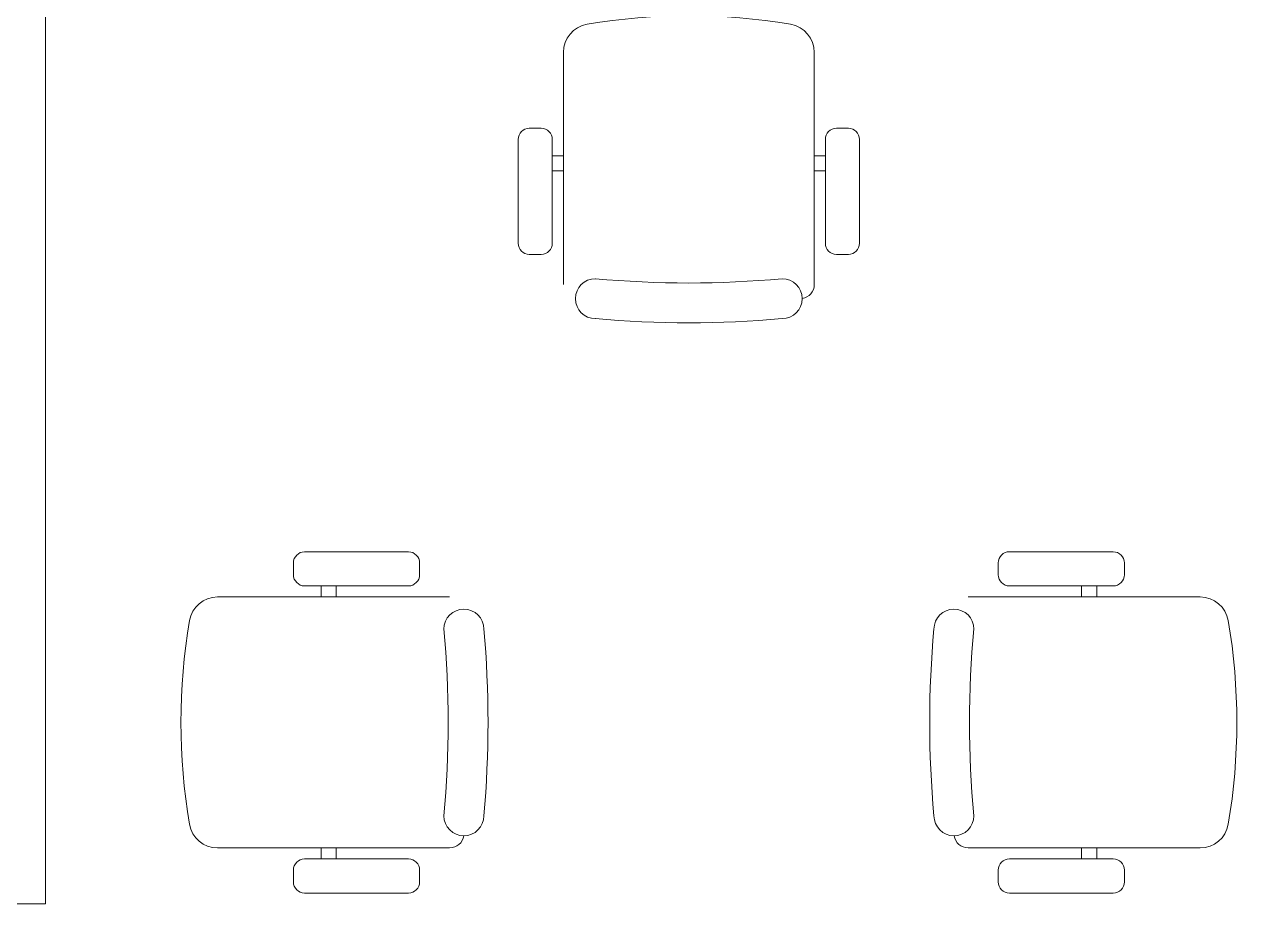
# Model space of a CAD drawing. Header units: millimetres. Extents: x 26027 to 581921, y 7230 to 233891.
# Drawn here: x 561437 to 563574, y 139850 to 141397 of the extents above; entities that cross this region are included whole.
import ezdxf

# ---------------------------------------------------------------- set-up
doc = ezdxf.new("R2010")
doc.units = ezdxf.units.MM
doc.header["$LTSCALE"] = 5
doc.layers.get('0').update_dxf_attribs({"color": 252})
doc.layers.add('Medical Equipment and Furniture', color=252, linetype='Continuous', lineweight=0)
doc.layers.add('NEW', color=252, linetype='Continuous', lineweight=5)

# ---------------------------------------------------------------- blocks, each defined once
blk = doc.blocks.new('*X15')
at = {"color": 0}
for p, q in [((5, 3), (5, 3)), ((5, 3), (5, 3)), ((5, 3), (5, 3)), ((5, 3), (5, 3)), ((5, 3), (5, 3)), ((5, 3), (5, 3)), ((5, 3), (5, 3)), ((5, 3), (5, 3)), ((5, 3), (5, 3)), ((5, 3), (5, 3)), ((5, 3), (5, 3)), ((5, 3), (5, 3)), ((5, 3), (5, 3)), ((5, 3), (5, 3)), ((5, 3), (5, 3)), ((5, 3), (5, 3)), ((5, 3), (5, 3)), ((5, 3), (5, 3)), ((5, 3), (5, 3)), ((5, 3), (5, 3)), ((5, 3), (5, 3)), ((5, 3), (5, 3)), ((5, 3), (5, 3)), ((5, 3), (5, 3)), ((5, 3), (5, 3)), ((5, 3), (5, 3)), ((5, 3), (5, 3)), ((5, 3), (5, 3)), ((5, 3), (5, 3)), ((5, 3), (5, 3)), ((5, 3), (5, 3)), ((5, 3), (5, 3)), ((5, 3), (5, 3)), ((5, 3), (5, 3)), ((5, 3), (5, 3)), ((5, 3), (5, 3)), ((5, 3), (5, 3)), ((5, 3), (5, 3)), ((5, 3), (5, 3)), ((5, 3), (5, 3)), ((5, 3), (5, 3)), ((5, 3), (5, 3)), ((5, 3), (5, 3)), ((5, 3), (5, 3)), ((5, 3), (5, 3)), ((5, 3), (5, 3)), ((5, 3), (5, 3)), ((5, 3), (5, 3)), ((5, 3), (5, 3)), ((5, 3), (5, 3)), ((5, 3), (5, 3)), ((5, 3), (5, 3)), ((5, 3), (5, 3)), ((5, 3), (5, 3)), ((5, 3), (5, 3)), ((5, 3), (5, 3)), ((5, 3), (5, 3)), ((5, 3), (5, 3)), ((5, 3), (5, 3)), ((5, 3), (5, 3)), ((5, 3), (5, 3)), ((5, 3), (5, 3)), ((5, 3), (5, 3)), ((5, 3), (5, 3)), ((5, 3), (5, 3)), ((5, 3), (5, 3)), ((6, 3), (5, 3)), ((5, 3), (5, 3)), ((6, 3), (5, 3)), ((5, 3), (5, 3)), ((6, 3), (5, 3)), ((5, 3), (5, 3)), ((6, 3), (5, 3)), ((5, 3), (5, 3)), ((5, 3), (5, 3)), ((5, 3), (5, 3)), ((5, 3), (5, 3)), ((5, 3), (5, 3)), ((5, 3), (5, 3)), ((5, 3), (5, 3)), ((5, 3), (5, 3)), ((5, 3), (5, 3)), ((5, 3), (5, 3)), ((5, 3), (5, 3)), ((5, 3), (5, 3)), ((5, 3), (5, 3)), ((5, 3), (5, 3)), ((5, 3), (5, 3)), ((5, 3), (5, 3)), ((5, 3), (5, 3)), ((5, 3), (5, 3)), ((5, 3), (5, 3)), ((5, 3), (5, 3)), ((5, 3), (5, 3)), ((5, 3), (5, 3)), ((5, 3), (5, 3)), ((6, 3), (6, 3)), ((6, 3), (6, 3)), ((6, 3), (6, 3)), ((6, 3), (6, 3)), ((6, 3), (6, 3)), ((6, 3), (6, 3)), ((6, 3), (6, 3)), ((6, 3), (6, 3)), ((6, 3), (6, 3)), ((6, 3), (6, 3)), ((6, 3), (6, 3)), ((6, 3), (6, 3)), ((6, 3), (6, 3)), ((6, 3), (6, 3)), ((6, 3), (6, 3)), ((6, 3), (6, 3)), ((6, 3), (6, 3)), ((6, 3), (6, 3)), ((6, 3), (6, 3)), ((6, 3), (6, 3)), ((6, 3), (6, 3)), ((6, 3), (6, 3)), ((6, 3), (6, 3)), ((6, 3), (6, 3)), ((6, 3), (6, 3)), ((6, 3), (6, 3)), ((6, 3), (6, 3)), ((6, 3), (6, 3)), ((6, 3), (6, 3)), ((6, 3), (6, 3)), ((6, 3), (6, 3)), ((6, 3), (6, 3)), ((6, 3), (6, 3)), ((6, 3), (6, 3)), ((6, 3), (6, 3)), ((6, 3), (6, 3)), ((6, 3), (6, 3)), ((6, 3), (6, 3)), ((6, 3), (6, 3)), ((6, 3), (6, 3)), ((6, 3), (6, 3)), ((6, 3), (6, 3)), ((6, 3), (6, 3)), ((6, 3), (6, 3)), ((6, 3), (6, 3)), ((6, 3), (6, 3)), ((6, 3), (6, 3)), ((6, 3), (6, 3)), ((6, 3), (6, 3)), ((6, 3), (6, 3)), ((6, 3), (6, 3)), ((6, 3), (6, 3)), ((6, 3), (6, 3)), ((6, 3), (6, 3)), ((6, 3), (6, 3)), ((6, 3), (6, 3)), ((6, 3), (6, 3)), ((6, 3), (6, 3)), ((6, 3), (6, 3)), ((6, 3), (6, 3)), ((6, 3), (6, 3)), ((6, 3), (6, 3)), ((6, 3), (6, 3)), ((6, 3), (6, 3)), ((6, 3), (6, 3)), ((6, 3), (6, 3)), ((6, 3), (6, 3)), ((6, 3), (6, 3)), ((6, 3), (6, 3)), ((6, 3), (6, 3)), ((6, 3), (6, 3)), ((6, 3), (6, 3)), ((6, 3), (6, 3)), ((6, 3), (6, 3)), ((6, 3), (6, 3)), ((6, 3), (6, 3)), ((6, 3), (6, 3)), ((6, 3), (6, 3)), ((6, 3), (6, 3)), ((6, 3), (6, 3)), ((6, 3), (6, 3)), ((6, 3), (6, 3)), ((6, 3), (6, 3)), ((6, 3), (6, 3)), ((6, 3), (6, 3)), ((6, 3), (6, 3)), ((6, 3), (6, 3)), ((6, 3), (6, 3)), ((6, 3), (6, 3)), ((6, 3), (6, 3)), ((6, 3), (6, 3)), ((6, 3), (6, 3)), ((6, 3), (6, 3)), ((6, 3), (6, 3)), ((6, 3), (6, 3)), ((6, 3), (6, 3)), ((6, 3), (6, 3)), ((6, 3), (6, 3)), ((6, 3), (6, 3)), ((6, 3), (6, 3)), ((6, 3), (6, 3)), ((6, 3), (6, 3)), ((6, 3), (6, 3)), ((6, 3), (6, 3)), ((6, 3), (6, 3)), ((6, 3), (6, 3)), ((6, 3), (6, 3)), ((6, 3), (6, 3)), ((6, 3), (6, 3)), ((6, 3), (6, 3)), ((6, 3), (6, 3)), ((6, 3), (6, 3)), ((6, 3), (6, 3)), ((6, 3), (6, 3)), ((6, 3), (6, 3)), ((6, 3), (6, 3)), ((6, 3), (6, 3)), ((6, 3), (6, 3)), ((6, 3), (6, 3)), ((6, 3), (6, 3)), ((6, 3), (6, 3)), ((6, 3), (6, 3)), ((6, 3), (6, 3)), ((6, 3), (6, 3)), ((6, 3), (6, 3)), ((6, 3), (6, 3)), ((6, 3), (6, 3)), ((6, 3), (6, 3)), ((6, 3), (6, 3)), ((6, 3), (6, 3)), ((6, 3), (6, 3)), ((6, 3), (6, 3)), ((6, 3), (6, 3)), ((6, 3), (6, 3)), ((6, 3), (6, 3)), ((6, 3), (6, 3)), ((6, 3), (6, 3)), ((6, 3), (6, 3)), ((6, 3), (6, 3)), ((6, 3), (6, 3)), ((6, 3), (6, 3)), ((6, 3), (6, 3)), ((6, 3), (6, 3)), ((6, 3), (6, 3)), ((6, 3), (6, 3)), ((6, 3), (6, 3)), ((6, 3), (6, 3)), ((6, 3), (6, 3)), ((6, 3), (6, 3)), ((6, 3), (6, 3)), ((6, 3), (6, 3)), ((6, 3), (6, 3)), ((6, 3), (6, 3)), ((6, 3), (6, 3)), ((6, 3), (6, 3)), ((6, 3), (6, 3)), ((6, 3), (6, 3)), ((6, 3), (6, 3)), ((6, 3), (6, 3)), ((6, 3), (6, 3)), ((6, 3), (6, 3)), ((6, 3), (6, 3)), ((6, 3), (6, 3)), ((6, 3), (6, 3)), ((6, 3), (6, 3)), ((6, 3), (6, 3)), ((6, 3), (6, 3)), ((6, 3), (6, 3)), ((6, 3), (6, 3)), ((6, 3), (6, 3)), ((6, 3), (6, 3)), ((6, 3), (6, 3)), ((6, 3), (6, 3)), ((6, 3), (6, 3)), ((6, 3), (6, 3)), ((6, 3), (6, 3)), ((6, 3), (6, 3)), ((6, 3), (6, 3)), ((6, 3), (6, 3)), ((6, 3), (6, 3)), ((6, 3), (6, 3)), ((6, 3), (6, 3)), ((6, 3), (6, 3)), ((6, 3), (6, 3)), ((6, 3), (6, 3)), ((6, 3), (6, 3)), ((6, 3), (6, 3)), ((6, 3), (6, 3)), ((6, 3), (6, 3)), ((6, 3), (6, 3)), ((6, 3), (6, 3)), ((6, 3), (6, 3)), ((6, 3), (6, 3)), ((6, 3), (6, 3)), ((6, 3), (6, 3)), ((6, 3), (6, 3)), ((6, 3), (6, 3)), ((6, 3), (6, 3)), ((6, 3), (6, 3)), ((6, 3), (6, 3)), ((6, 3), (6, 3)), ((6, 3), (6, 3)), ((6, 3), (6, 3)), ((6, 3), (6, 3)), ((6, 3), (5, 3)), ((6, 3), (5, 3)), ((6, 3), (5, 3)), ((6, 3), (5, 3)), ((6, 3), (5, 3)), ((6, 3), (6, 3)), ((6, 3), (6, 3)), ((6, 3), (6, 3)), ((6, 3), (6, 3)), ((6, 3), (6, 3)), ((6, 3), (6, 3)), ((6, 3), (6, 3)), ((6, 3), (6, 3)), ((6, 3), (6, 3)), ((6, 3), (6, 3)), ((6, 3), (6, 3)), ((6, 3), (6, 3)), ((6, 3), (6, 3)), ((6, 3), (6, 3)), ((6, 3), (6, 3)), ((6, 3), (6, 3)), ((6, 3), (6, 3)), ((6, 3), (6, 3)), ((6, 3), (6, 3)), ((6, 3), (6, 3)), ((6, 3), (6, 3)), ((6, 3), (6, 3)), ((6, 3), (6, 3)), ((6, 3), (6, 3)), ((6, 3), (6, 3)), ((6, 3), (6, 3)), ((6, 3), (6, 3)), ((6, 3), (6, 3)), ((6, 3), (6, 3)), ((6, 3), (6, 3)), ((6, 3), (6, 3)), ((6, 3), (6, 3)), ((6, 3), (6, 3)), ((6, 3), (6, 3)), ((6, 3), (6, 3)), ((6, 3), (6, 3)), ((6, 3), (6, 3)), ((6, 3), (6, 3)), ((6, 3), (6, 3)), ((6, 3), (6, 3)), ((6, 3), (6, 3)), ((6, 3), (6, 3)), ((6, 3), (6, 3)), ((6, 3), (6, 3)), ((6, 3), (6, 3)), ((6, 3), (6, 3)), ((6, 3), (6, 3)), ((6, 3), (6, 3)), ((6, 3), (6, 3)), ((6, 3), (6, 3)), ((6, 3), (6, 3)), ((6, 3), (6, 3)), ((6, 3), (6, 3)), ((6, 3), (6, 3)), ((6, 3), (6, 3)), ((6, 3), (6, 3)), ((6, 3), (6, 3)), ((6, 3), (6, 3)), ((6, 3), (6, 3)), ((6, 3), (6, 3)), ((6, 3), (6, 3)), ((6, 3), (6, 3)), ((6, 3), (6, 3)), ((6, 3), (6, 3)), ((6, 3), (6, 3)), ((6, 3), (6, 3)), ((6, 3), (6, 3)), ((6, 3), (6, 3)), ((6, 3), (6, 3)), ((6, 3), (6, 3)), ((6, 3), (6, 3)), ((6, 3), (6, 3)), ((6, 3), (6, 3)), ((6, 3), (6, 3)), ((6, 3), (6, 3)), ((6, 3), (6, 3)), ((6, 3), (6, 3)), ((6, 3), (6, 3)), ((6, 3), (6, 3)), ((6, 3), (6, 3)), ((6, 3), (6, 3)), ((6, 3), (6, 3)), ((6, 3), (6, 3)), ((6, 3), (6, 3)), ((6, 3), (6, 3)), ((6, 3), (6, 3)), ((6, 3), (6, 3)), ((6, 3), (6, 3)), ((6, 3), (6, 3)), ((6, 3), (6, 3)), ((6, 3), (6, 3)), ((6, 3), (6, 3)), ((6, 3), (6, 3)), ((6, 3), (6, 3)), ((6, 3), (6, 3)), ((6, 3), (6, 3)), ((6, 3), (6, 3)), ((6, 3), (6, 3)), ((6, 3), (6, 3)), ((6, 3), (6, 3)), ((6, 3), (6, 3)), ((6, 3), (6, 3)), ((6, 3), (6, 3)), ((6, 3), (6, 3)), ((6, 3), (6, 3)), ((6, 3), (6, 3)), ((6, 3), (6, 3)), ((6, 3), (6, 3)), ((6, 3), (6, 3)), ((6, 3), (6, 3)), ((6, 3), (6, 3)), ((6, 3), (6, 3)), ((6, 3), (6, 3)), ((6, 3), (6, 3)), ((6, 3), (6, 3)), ((6, 3), (6, 3)), ((6, 3), (6, 3)), ((6, 3), (6, 3)), ((6, 3), (6, 3)), ((6, 3), (6, 3)), ((6, 3), (6, 3)), ((6, 3), (6, 3)), ((6, 3), (6, 3)), ((6, 3), (6, 3)), ((6, 3), (6, 3)), ((6, 3), (6, 3)), ((6, 3), (6, 3)), ((6, 3), (6, 3)), ((6, 3), (6, 3)), ((6, 3), (6, 3)), ((6, 3), (6, 3)), ((6, 3), (6, 3)), ((6, 3), (6, 3)), ((6, 3), (6, 3)), ((6, 3), (6, 3)), ((6, 3), (6, 3)), ((6, 3), (6, 3)), ((6, 3), (6, 3)), ((6, 3), (6, 3)), ((6, 3), (6, 3)), ((6, 3), (6, 3)), ((6, 3), (6, 3)), ((6, 3), (6, 3)), ((6, 3), (6, 3)), ((6, 3), (6, 3)), ((6, 3), (6, 3)), ((6, 3), (6, 3)), ((6, 3), (6, 3)), ((6, 3), (6, 3)), ((6, 3), (6, 3)), ((6, 3), (6, 3)), ((6, 3), (6, 3)), ((6, 3), (6, 3)), ((6, 3), (6, 3)), ((6, 3), (6, 3)), ((6, 3), (6, 3)), ((6, 3), (6, 3)), ((6, 3), (6, 3)), ((6, 3), (6, 3)), ((6, 3), (6, 3)), ((6, 3), (6, 3)), ((6, 3), (6, 3)), ((6, 3), (6, 3)), ((6, 3), (6, 3)), ((6, 3), (6, 3)), ((6, 3), (6, 3)), ((6, 3), (6, 3)), ((6, 3), (6, 3)), ((6, 3), (6, 3)), ((6, 3), (6, 3)), ((6, 3), (6, 3)), ((6, 3), (6, 3)), ((6, 3), (6, 3)), ((6, 3), (6, 3)), ((6, 3), (6, 3)), ((6, 3), (6, 3)), ((6, 3), (6, 3)), ((6, 3), (6, 3)), ((6, 3), (6, 3)), ((6, 3), (6, 3)), ((6, 3), (6, 3)), ((6, 3), (6, 3)), ((6, 3), (6, 3)), ((6, 3), (6, 3)), ((6, 3), (6, 3)), ((6, 3), (6, 3)), ((6, 3), (6, 3)), ((6, 3), (6, 3)), ((6, 3), (6, 3)), ((6, 3), (6, 3)), ((6, 3), (6, 3)), ((6, 3), (6, 3)), ((6, 3), (6, 3)), ((6, 3), (6, 3)), ((6, 3), (6, 3)), ((6, 3), (6, 3)), ((6, 3), (6, 3)), ((6, 3), (6, 3)), ((6, 3), (6, 3)), ((6, 3), (6, 3)), ((6, 3), (6, 3)), ((6, 3), (6, 3)), ((6, 3), (6, 3)), ((6, 3), (6, 3)), ((6, 3), (6, 3)), ((6, 3), (6, 3)), ((6, 3), (6, 3)), ((6, 3), (6, 3)), ((6, 3), (6, 3)), ((6, 3), (6, 3)), ((6, 3), (6, 3)), ((6, 3), (6, 3)), ((6, 3), (6, 3)), ((6, 3), (6, 3)), ((6, 3), (6, 3)), ((6, 3), (6, 3)), ((6, 3), (6, 3)), ((6, 3), (6, 3)), ((6, 3), (6, 3)), ((6, 3), (6, 3)), ((6, 3), (6, 3)), ((6, 3), (6, 3)), ((6, 3), (6, 3)), ((6, 3), (6, 3)), ((6, 3), (6, 3)), ((6, 3), (6, 3)), ((6, 3), (6, 3)), ((6, 3), (6, 3)), ((6, 3), (6, 3)), ((6, 3), (6, 3)), ((6, 3), (6, 3)), ((6, 3), (6, 3)), ((6, 3), (6, 3)), ((6, 3), (6, 3)), ((6, 3), (6, 3)), ((6, 3), (6, 3)), ((6, 3), (6, 3)), ((6, 3), (6, 3)), ((6, 3), (6, 3)), ((6, 3), (6, 3)), ((6, 3), (6, 3)), ((6, 3), (6, 3)), ((6, 3), (6, 3)), ((6, 3), (6, 3)), ((6, 3), (6, 3)), ((6, 3), (6, 3)), ((6, 3), (6, 3)), ((6, 3), (6, 3)), ((6, 3), (6, 3)), ((6, 3), (6, 3)), ((6, 3), (6, 3)), ((6, 3), (6, 3)), ((6, 3), (6, 3)), ((6, 3), (6, 3)), ((6, 3), (6, 3)), ((6, 3), (6, 3)), ((6, 3), (6, 3)), ((6, 3), (6, 3)), ((6, 3), (6, 3)), ((6, 3), (6, 3)), ((6, 3), (6, 3)), ((6, 3), (6, 3)), ((6, 3), (6, 3)), ((6, 3), (6, 3)), ((6, 3), (6, 3)), ((6, 3), (6, 3)), ((6, 3), (6, 3)), ((6, 3), (6, 3)), ((6, 3), (6, 3)), ((6, 3), (6, 3)), ((6, 3), (6, 3)), ((6, 3), (6, 3)), ((6, 3), (6, 3)), ((6, 3), (6, 3)), ((6, 3), (6, 3)), ((6, 3), (6, 3)), ((6, 3), (6, 3)), ((6, 3), (6, 3)), ((6, 3), (6, 3)), ((6, 3), (6, 3)), ((6, 3), (6, 3)), ((6, 3), (6, 3)), ((6, 3), (6, 3)), ((6, 3), (6, 3)), ((6, 3), (6, 3)), ((6, 3), (6, 3)), ((6, 3), (6, 3)), ((6, 3), (6, 3)), ((6, 3), (6, 3)), ((6, 3), (6, 3)), ((6, 3), (6, 3)), ((6, 3), (6, 3)), ((6, 3), (6, 3)), ((6, 3), (6, 3)), ((6, 3), (6, 3)), ((6, 3), (6, 3)), ((6, 3), (6, 3)), ((6, 3), (6, 3)), ((6, 3), (6, 3)), ((6, 3), (6, 3)), ((6, 3), (6, 3)), ((6, 3), (6, 3)), ((6, 3), (6, 3)), ((6, 3), (6, 3)), ((6, 3), (6, 3)), ((6, 3), (6, 3)), ((6, 3), (6, 3)), ((6, 3), (6, 3)), ((6, 3), (6, 3)), ((6, 3), (6, 3)), ((6, 3), (6, 3)), ((6, 3), (6, 3)), ((6, 3), (6, 3)), ((6, 3), (6, 3)), ((6, 3), (6, 3)), ((6, 3), (6, 3)), ((6, 3), (6, 3))]:
    blk.add_line(p, q, dxfattribs=at)
blk = doc.blocks.new('*X16')
at = {"color": 0}
for p, q in [((13, 1), (13, 1)), ((13, 1), (13, 1)), ((13, 1), (13, 1)), ((13, 1), (13, 1)), ((13, 1), (13, 1)), ((13, 1), (13, 1)), ((13, 1), (13, 1)), ((13, 1), (13, 1)), ((13, 1), (13, 1)), ((13, 1), (13, 1)), ((13, 1), (13, 1)), ((13, 1), (13, 1)), ((13, 1), (13, 1)), ((13, 1), (13, 1)), ((13, 1), (13, 1)), ((13, 1), (14, 1)), ((13, 1), (14, 1)), ((13, 1), (14, 1)), ((13, 1), (13, 1)), ((13, 1), (13, 1)), ((13, 1), (13, 1)), ((13, 1), (13, 1)), ((13, 1), (13, 1)), ((13, 1), (13, 1)), ((13, 1), (13, 1)), ((13, 1), (13, 1)), ((13, 1), (13, 1)), ((13, 1), (13, 1)), ((13, 1), (13, 1)), ((13, 1), (13, 1)), ((13, 1), (13, 1)), ((13, 1), (13, 1)), ((13, 1), (13, 1)), ((13, 1), (13, 1)), ((13, 1), (13, 1)), ((13, 1), (13, 1)), ((13, 1), (13, 1)), ((13, 1), (13, 1)), ((13, 1), (13, 1)), ((13, 1), (13, 1)), ((13, 1), (13, 1)), ((13, 1), (13, 1)), ((13, 1), (13, 1)), ((13, 1), (13, 1)), ((13, 1), (13, 1)), ((13, 1), (13, 1)), ((13, 1), (13, 1)), ((13, 1), (13, 1)), ((13, 1), (13, 1)), ((13, 1), (13, 1)), ((13, 1), (13, 1)), ((13, 1), (13, 1)), ((13, 1), (13, 1)), ((13, 1), (13, 1)), ((13, 1), (13, 1)), ((13, 1), (13, 1)), ((13, 1), (13, 1)), ((13, 1), (13, 1)), ((13, 1), (13, 1)), ((13, 1), (13, 1)), ((13, 1), (13, 1)), ((13, 1), (13, 1)), ((13, 1), (13, 1)), ((13, 1), (13, 1)), ((13, 1), (13, 1)), ((13, 1), (13, 1)), ((13, 1), (13, 1)), ((13, 1), (13, 1)), ((13, 1), (13, 1)), ((13, 1), (13, 1)), ((13, 1), (13, 1)), ((13, 1), (13, 1)), ((13, 1), (13, 1)), ((13, 1), (13, 1)), ((13, 1), (13, 1)), ((13, 1), (13, 1)), ((13, 1), (13, 1)), ((13, 1), (13, 1)), ((13, 1), (13, 1)), ((13, 1), (13, 1)), ((13, 1), (13, 1)), ((13, 1), (13, 1)), ((13, 1), (13, 1)), ((13, 1), (13, 1)), ((13, 1), (13, 1)), ((13, 1), (13, 1)), ((13, 1), (13, 1)), ((13, 1), (13, 1)), ((13, 1), (13, 1)), ((13, 1), (13, 1)), ((13, 1), (13, 1)), ((13, 1), (13, 1)), ((13, 1), (13, 1)), ((13, 1), (13, 1)), ((13, 1), (13, 1)), ((13, 1), (13, 1)), ((13, 1), (13, 1)), ((13, 1), (13, 1)), ((13, 1), (13, 1)), ((13, 1), (13, 1)), ((13, 1), (13, 1)), ((13, 1), (13, 1)), ((13, 1), (13, 1)), ((13, 1), (13, 1)), ((13, 1), (13, 1)), ((13, 1), (13, 1)), ((13, 1), (13, 1)), ((13, 1), (13, 1)), ((13, 1), (13, 1)), ((13, 1), (13, 1)), ((13, 1), (13, 1)), ((13, 1), (13, 1)), ((13, 1), (13, 1)), ((13, 1), (13, 1)), ((13, 1), (13, 1)), ((13, 1), (13, 1)), ((13, 1), (13, 1)), ((13, 1), (13, 1)), ((13, 1), (13, 1)), ((13, 1), (13, 1)), ((13, 1), (13, 1)), ((13, 1), (13, 1)), ((13, 1), (13, 1)), ((13, 1), (14, 1)), ((13, 0), (13, 0)), ((13, 0), (13, 0)), ((13, 0), (13, 0)), ((13, 0), (13, 0)), ((13, 0), (13, 0)), ((13, 0), (13, 0)), ((13, 0), (13, 0)), ((13, 0), (13, 0)), ((13, 0), (13, 0)), ((13, 0), (13, 0)), ((13, 0), (13, 0)), ((13, 0), (13, 0)), ((13, 0), (13, 0)), ((13, 0), (13, 0)), ((13, 0), (13, 0)), ((13, 0), (13, 0)), ((13, 0), (13, 0)), ((13, 0), (13, 0)), ((13, 0), (13, 0)), ((13, 0), (13, 0)), ((13, 0), (13, 0)), ((13, 0), (13, 0)), ((13, 0), (13, 0)), ((13, 0), (13, 0)), ((13, 0), (13, 0)), ((13, 0), (13, 0)), ((13, 0), (13, 0)), ((13, 0), (13, 0)), ((13, 0), (13, 0)), ((13, 0), (13, 0)), ((13, 0), (13, 0)), ((13, 0), (13, 0)), ((13, 0), (13, 0)), ((13, 0), (13, 0)), ((13, 0), (13, 0)), ((13, 0), (13, 0)), ((13, 0), (13, 0)), ((13, 0), (13, 0)), ((13, 0), (13, 0)), ((13, 0), (13, 0)), ((13, 0), (13, 0)), ((13, 0), (13, 0)), ((13, 0), (13, 0)), ((13, 0), (13, 0)), ((13, 0), (13, 0)), ((13, 0), (13, 0)), ((13, 0), (13, 0)), ((13, 0), (13, 0)), ((13, 0), (14, 0)), ((13, 0), (14, 0)), ((13, 0), (13, 0)), ((13, 0), (14, 0)), ((14, 1), (14, 1)), ((14, 1), (14, 1)), ((14, 1), (14, 1)), ((14, 1), (14, 1)), ((14, 1), (14, 1)), ((14, 1), (14, 1)), ((14, 1), (14, 1)), ((14, 1), (14, 1)), ((14, 1), (14, 1)), ((14, 1), (14, 1)), ((14, 1), (14, 1)), ((14, 1), (14, 1)), ((14, 1), (14, 1)), ((14, 1), (14, 1)), ((14, 1), (14, 1)), ((14, 1), (14, 1)), ((14, 1), (14, 1)), ((14, 1), (14, 1)), ((14, 1), (14, 1)), ((14, 1), (14, 1)), ((14, 1), (14, 1)), ((14, 1), (14, 1)), ((14, 1), (14, 1)), ((14, 1), (14, 1)), ((14, 1), (14, 1)), ((14, 1), (14, 1)), ((14, 1), (14, 1)), ((14, 1), (14, 1)), ((14, 1), (14, 1)), ((14, 1), (14, 1)), ((14, 1), (14, 1)), ((14, 1), (14, 1)), ((14, 1), (14, 1)), ((14, 1), (14, 1)), ((14, 1), (14, 1)), ((14, 1), (14, 1)), ((14, 1), (14, 1)), ((14, 1), (14, 1)), ((14, 1), (14, 1)), ((14, 1), (14, 1)), ((14, 1), (14, 1)), ((14, 1), (14, 1)), ((14, 1), (14, 1)), ((14, 1), (14, 1)), ((14, 1), (14, 1)), ((14, 1), (14, 1)), ((14, 1), (14, 1)), ((14, 1), (14, 1)), ((14, 1), (14, 1)), ((14, 1), (14, 1)), ((14, 1), (14, 1)), ((14, 1), (14, 1)), ((14, 1), (14, 1)), ((14, 1), (14, 1)), ((14, 1), (14, 1)), ((14, 1), (14, 1)), ((14, 1), (14, 1)), ((14, 1), (14, 1)), ((14, 1), (14, 1)), ((14, 1), (14, 1)), ((14, 1), (14, 1)), ((14, 1), (14, 1)), ((14, 1), (14, 1)), ((14, 1), (14, 1)), ((14, 1), (14, 1)), ((14, 1), (14, 1)), ((14, 1), (14, 1)), ((14, 1), (14, 1)), ((14, 1), (14, 1)), ((14, 1), (14, 1)), ((14, 1), (14, 1)), ((14, 1), (14, 1)), ((14, 1), (14, 1)), ((14, 1), (14, 1)), ((14, 1), (14, 1)), ((14, 1), (14, 1)), ((14, 1), (14, 1)), ((14, 1), (14, 1)), ((14, 1), (14, 1)), ((14, 1), (14, 1)), ((14, 1), (14, 1)), ((14, 1), (14, 1)), ((14, 1), (14, 1)), ((14, 1), (14, 1)), ((14, 1), (14, 1)), ((14, 1), (14, 1)), ((14, 1), (14, 1)), ((14, 1), (14, 1)), ((14, 1), (14, 1)), ((14, 1), (14, 1)), ((14, 1), (14, 1)), ((14, 1), (14, 1)), ((14, 1), (14, 1)), ((14, 1), (14, 1)), ((14, 0), (14, 0)), ((14, 0), (14, 0)), ((14, 0), (14, 0)), ((14, 0), (14, 0)), ((14, 0), (14, 0)), ((14, 0), (14, 0)), ((14, 0), (14, 0)), ((14, 0), (14, 0)), ((14, 0), (14, 0)), ((14, 0), (14, 0)), ((14, 0), (14, 0)), ((14, 0), (14, 0)), ((14, 0), (14, 0)), ((14, 0), (14, 0)), ((14, 0), (14, 0)), ((14, 0), (14, 0)), ((14, 0), (14, 0)), ((14, 0), (14, 0)), ((14, 0), (14, 0)), ((14, 0), (14, 0)), ((14, 0), (14, 0)), ((14, 0), (14, 0)), ((14, 0), (14, 0)), ((14, 0), (14, 0)), ((14, 0), (14, 0)), ((14, 0), (14, 0)), ((14, 0), (14, 0)), ((14, 0), (14, 0)), ((14, 0), (14, 0)), ((14, 0), (14, 0)), ((14, 0), (14, 0)), ((14, 0), (14, 0)), ((14, 0), (14, 0)), ((14, 0), (14, 0)), ((14, 0), (14, 0)), ((14, 0), (14, 0)), ((14, 0), (14, 0)), ((14, 0), (14, 0)), ((14, 0), (14, 0)), ((14, 0), (14, 0)), ((14, 0), (14, 0)), ((14, 0), (14, 0)), ((14, 0), (14, 0)), ((14, 0), (14, 0)), ((14, 0), (14, 0)), ((14, 0), (14, 0)), ((14, 0), (14, 0)), ((14, 0), (14, 0)), ((13, 0), (13, 0)), ((13, 0), (14, 0)), ((13, 0), (13, 0)), ((13, 0), (14, 0)), ((13, 0), (13, 0)), ((13, 0), (14, 0)), ((13, 0), (13, 0)), ((13, 0), (13, 0)), ((13, 0), (13, 0)), ((13, 0), (13, 0)), ((13, 0), (14, 0)), ((13, 0), (13, 0)), ((13, 0), (14, 0)), ((13, 0), (13, 0)), ((13, 0), (14, 0)), ((13, 0), (13, 0)), ((13, 0), (14, 0)), ((13, 0), (13, 0)), ((13, 0), (14, 0)), ((13, 0), (13, 0)), ((13, 0), (14, 0)), ((13, 0), (13, 0)), ((13, 0), (14, 0)), ((13, 0), (13, 0)), ((13, 0), (13, 0)), ((13, 0), (13, 0)), ((13, 0), (14, 0)), ((13, 0), (13, 0)), ((13, 0), (14, 0)), ((13, 0), (13, 0)), ((13, 0), (14, 0)), ((13, 0), (13, 0)), ((13, 0), (14, 0)), ((13, 0), (13, 0)), ((13, 0), (13, 0)), ((13, 0), (13, 0)), ((13, 0), (13, 0)), ((13, 0), (13, 0)), ((13, 0), (13, 0)), ((13, 0), (13, 0)), ((13, 0), (13, 0)), ((13, 0), (13, 0)), ((13, 0), (13, 0)), ((13, 0), (13, 0)), ((13, 0), (13, 0)), ((13, 0), (13, 0)), ((13, 0), (13, 0)), ((13, 0), (13, 0)), ((13, 0), (13, 0)), ((13, 0), (13, 0)), ((13, 0), (13, 0)), ((13, 0), (13, 0)), ((13, 0), (13, 0)), ((13, 0), (13, 0)), ((13, 0), (13, 0)), ((13, 0), (13, 0)), ((13, 0), (13, 0)), ((13, 0), (13, 0)), ((13, 0), (13, 0)), ((13, 0), (13, 0)), ((13, 0), (13, 0)), ((13, 0), (13, 0)), ((13, 0), (13, 0)), ((13, 0), (13, 0)), ((13, -1), (13, -1)), ((13, -1), (13, -1)), ((13, -1), (13, -1)), ((13, -1), (13, -1)), ((13, -1), (13, -1)), ((13, -1), (14, -1)), ((13, -1), (13, -1)), ((14, 0), (14, 0)), ((14, 0), (14, 0)), ((14, 0), (14, 0)), ((14, 0), (14, 0)), ((14, 0), (14, 0)), ((14, 0), (14, 0)), ((14, 0), (14, 0)), ((14, 0), (14, 0)), ((14, 0), (14, 0)), ((14, 0), (14, 0)), ((14, 0), (14, 0)), ((14, 0), (14, 0)), ((14, 0), (14, 0)), ((14, 0), (14, 0)), ((14, 0), (14, 0)), ((13, 0), (14, 0)), ((14, 0), (14, 0)), ((14, 0), (14, 0)), ((14, 0), (14, 0)), ((14, 0), (14, 0)), ((14, 0), (14, 0)), ((14, 0), (14, 0)), ((14, 0), (14, 0)), ((14, 0), (14, 0)), ((14, 0), (14, 0)), ((14, 0), (14, 0)), ((14, 0), (14, 0)), ((14, 0), (14, 0)), ((14, 0), (14, 0)), ((14, 0), (14, 0)), ((14, 0), (14, 0)), ((14, 0), (14, 0)), ((14, 0), (14, 0)), ((14, 0), (14, 0)), ((14, 0), (14, 0)), ((14, 0), (14, 0)), ((14, 0), (14, 0)), ((14, 0), (14, 0)), ((14, 0), (14, 0)), ((14, 0), (14, 0)), ((14, 0), (14, 0)), ((14, 0), (14, 0)), ((14, 0), (14, 0)), ((14, 0), (14, 0)), ((14, 0), (14, 0)), ((14, 0), (14, 0)), ((14, 0), (14, 0)), ((14, 0), (14, 0)), ((14, 0), (14, 0)), ((14, 0), (14, 0)), ((14, -1), (14, -1)), ((14, -1), (14, -1)), ((14, -1), (14, -1)), ((14, -1), (14, -1)), ((14, -1), (14, -1))]:
    blk.add_line(p, q, dxfattribs=at)
blk = doc.blocks.new('GF21018-P')
at = {"color": 0}
for p, q in [((-0.2207, 0.4756), (-0.2207, 0.0675)), ((0.2205, 0.4756), (0.2205, 0.0675)), ((-0.2806, 0.3422), (-0.2598, 0.3422)), ((0.2596, 0.3422), (0.2804, 0.3422)), ((-0.3002, 0.3226), (-0.3002, 0.14)), ((-0.2402, 0.3226), (-0.2402, 0.14)), ((0.24, 0.3226), (0.24, 0.14)), ((0.3, 0.3226), (0.3, 0.14)), ((-0.2402, 0.2937), (-0.2207, 0.2937)), ((0.2205, 0.2937), (0.24, 0.2937)), ((-0.2402, 0.2671), (-0.2207, 0.2671)), ((0.2205, 0.2671), (0.24, 0.2671)), ((-0.2806, 0.1204), (-0.2598, 0.1204)), ((0.2596, 0.1204), (0.2804, 0.1204))]:
    blk.add_line(p, q, dxfattribs=at)
for points in [[(0.24, 0.2937), (0.24, 0.2937), (0.24, 0.2937), (0.24, 0.2937), (0.24, 0.2937), (0.24, 0.2937), (0.24, 0.2937), (0.24, 0.2937), (0.24, 0.2937), (0.24, 0.2937), (0.24, 0.2937), (0.24, 0.2937), (0.24, 0.2937), (0.24, 0.2937), (0.24, 0.2937), (0.24, 0.2937), (0.24, 0.2937), (0.24, 0.2937), (0.24, 0.2937), (0.24, 0.2937), (0.24, 0.2937), (0.24, 0.2937), (0.24, 0.2937), (0.24, 0.2937), (0.24, 0.2937), (0.24, 0.2937), (0.24, 0.2937), (0.24, 0.2937), (0.24, 0.2937), (0.24, 0.2937), (0.24, 0.2937), (0.24, 0.2937), (0.24, 0.2937), (0.24, 0.2937), (0.24, 0.2937), (0.24, 0.2937), (0.24, 0.2937), (0.24, 0.2937), (0.24, 0.2937), (0.24, 0.2937), (0.24, 0.2937), (0.24, 0.2937), (0.24, 0.2937), (0.24, 0.2937), (0.24, 0.2937), (0.24, 0.2937), (0.24, 0.2937), (0.24, 0.2937), (0.24, 0.2937), (0.24, 0.2937), (0.24, 0.2937), (0.24, 0.2937), (0.24, 0.2937), (0.24, 0.2937), (0.24, 0.2937), (0.24, 0.2937), (0.24, 0.2937), (0.24, 0.2937), (0.24, 0.2937), (0.24, 0.2937), (0.24, 0.2937), (0.24, 0.2937), (0.24, 0.2937), (0.24, 0.2937), (0.24, 0.2937), (0.24, 0.2937), (0.24, 0.2937), (0.24, 0.2937), (0.24, 0.2937), (0.24, 0.2937), (0.24, 0.2937), (0.24, 0.2937), (0.24, 0.2937), (0.24, 0.2937), (0.24, 0.2937), (0.24, 0.2937), (0.24, 0.2937), (0.24, 0.2937), (0.24, 0.2937), (0.24, 0.2937), (0.24, 0.2937), (0.24, 0.2937), (0.24, 0.2937), (0.24, 0.2937), (0.24, 0.2937), (0.24, 0.2937), (0.24, 0.2937), (0.24, 0.2937), (0.24, 0.2937), (0.24, 0.2937), (0.24, 0.2937), (0.24, 0.2937), (0.24, 0.2937), (0.24, 0.2937), (0.24, 0.2937), (0.24, 0.2937), (0.24, 0.2937), (0.24, 0.2937), (0.24, 0.2937), (0.24, 0.2937), (0.24, 0.2937), (0.24, 0.2937), (0.24, 0.2937), (0.24, 0.2937), (0.24, 0.2937), (0.24, 0.2937), (0.24, 0.2937), (0.24, 0.2937), (0.24, 0.2937), (0.24, 0.2937), (0.24, 0.2937), (0.24, 0.2937), (0.24, 0.2937), (0.24, 0.2937), (0.24, 0.2937), (0.24, 0.2937), (0.24, 0.2937), (0.24, 0.2937), (0.24, 0.2937), (0.24, 0.2937), (0.24, 0.2937), (0.24, 0.2937), (0.24, 0.2937), (0.24, 0.2937), (0.24, 0.2937), (0.24, 0.2937), (0.24, 0.2937), (0.24, 0.2937), (0.24, 0.2937), (0.24, 0.2937), (0.24, 0.2937), (0.24, 0.2937), (0.24, 0.2937), (0.24, 0.2937), (0.24, 0.2937), (0.24, 0.2937), (0.24, 0.2937), (0.24, 0.2937), (0.24, 0.2937), (0.24, 0.2937), (0.24, 0.2937), (0.24, 0.2937), (0.24, 0.2937), (0.24, 0.2937), (0.24, 0.2937), (0.24, 0.2937), (0.24, 0.2937), (0.24, 0.2937), (0.24, 0.2937), (0.24, 0.2937), (0.24, 0.2937), (0.24, 0.2937), (0.24, 0.2937), (0.24, 0.2937), (0.24, 0.2937), (0.24, 0.2937), (0.24, 0.2937), (0.24, 0.2937), (0.24, 0.2937), (0.24, 0.2937), (0.24, 0.2937), (0.24, 0.2937), (0.24, 0.2937), (0.24, 0.2937), (0.24, 0.2937), (0.24, 0.2937), (0.24, 0.2937), (0.24, 0.2937), (0.24, 0.2937), (0.24, 0.2937), (0.24, 0.2937), (0.24, 0.2937), (0.24, 0.2937), (0.24, 0.2937), (0.24, 0.2937), (0.24, 0.2937), (0.24, 0.2937), (0.24, 0.2937), (0.24, 0.2937), (0.24, 0.2937), (0.24, 0.2937), (0.24, 0.2937), (0.24, 0.2937), (0.24, 0.2937), (0.24, 0.2937), (0.24, 0.2937), (0.24, 0.2937), (0.24, 0.2937), (0.24, 0.2937), (0.24, 0.2937), (0.24, 0.2937), (0.24, 0.2937), (0.24, 0.2937), (0.24, 0.2937), (0.24, 0.2937), (0.24, 0.2937), (0.24, 0.2937), (0.24, 0.2937), (0.24, 0.2937), (0.24, 0.2937), (0.24, 0.2937), (0.24, 0.2937), (0.24, 0.2937), (0.24, 0.2937), (0.24, 0.2937), (0.24, 0.2937), (0.24, 0.2937), (0.24, 0.2937), (0.24, 0.2937), (0.24, 0.2937), (0.24, 0.2937), (0.24, 0.2937), (0.24, 0.2937), (0.24, 0.2937), (0.24, 0.2937), (0.24, 0.2937), (0.24, 0.2937), (0.24, 0.2937), (0.24, 0.2937), (0.24, 0.2937), (0.24, 0.2937), (0.24, 0.2937), (0.24, 0.2937), (0.24, 0.2937), (0.24, 0.2937), (0.24, 0.2937), (0.24, 0.2937), (0.24, 0.2937), (0.24, 0.2937), (0.24, 0.2937), (0.24, 0.2937), (0.24, 0.2937), (0.24, 0.2937), (0.24, 0.2937), (0.24, 0.2937), (0.24, 0.2937), (0.24, 0.2937), (0.24, 0.2937), (0.24, 0.2937), (0.24, 0.2937), (0.24, 0.2937), (0.24, 0.2937), (0.24, 0.2937), (0.24, 0.2937), (0.24, 0.2937), (0.24, 0.2937), (0.24, 0.2937), (0.24, 0.2937), (0.24, 0.2937), (0.24, 0.2937), (0.24, 0.2937), (0.24, 0.2937), (0.24, 0.2937), (0.24, 0.2937), (0.24, 0.2937), (0.24, 0.2937), (0.24, 0.2937), (0.24, 0.2937), (0.24, 0.2937), (0.24, 0.2937), (0.24, 0.2937), (0.24, 0.2937), (0.24, 0.2937), (0.24, 0.2937), (0.24, 0.2937), (0.24, 0.2937), (0.24, 0.2937), (0.24, 0.2937), (0.24, 0.2937), (0.24, 0.2937), (0.24, 0.2937), (0.24, 0.2937), (0.24, 0.2937), (0.24, 0.2937), (0.24, 0.2937), (0.24, 0.2937), (0.24, 0.2937)], [(0.24, 0.2937), (0.24, 0.2937), (0.24, 0.2937), (0.24, 0.2937), (0.24, 0.2937), (0.24, 0.2937), (0.24, 0.2937), (0.24, 0.2937), (0.24, 0.2937), (0.24, 0.2937), (0.24, 0.2937), (0.24, 0.2937), (0.24, 0.2937), (0.24, 0.2937), (0.24, 0.2937), (0.24, 0.2937), (0.24, 0.2937), (0.24, 0.2937), (0.24, 0.2937), (0.24, 0.2937), (0.24, 0.2937), (0.24, 0.2937), (0.24, 0.2937), (0.24, 0.2937), (0.24, 0.2937), (0.24, 0.2937), (0.24, 0.2937), (0.24, 0.2937), (0.24, 0.2937), (0.24, 0.2937), (0.24, 0.2937), (0.24, 0.2937), (0.24, 0.2937), (0.24, 0.2937), (0.24, 0.2937), (0.24, 0.2937), (0.24, 0.2937), (0.24, 0.2937), (0.24, 0.2937), (0.24, 0.2937), (0.24, 0.2937), (0.24, 0.2937), (0.24, 0.2937), (0.24, 0.2937), (0.24, 0.2937), (0.24, 0.2937), (0.24, 0.2937), (0.24, 0.2937), (0.24, 0.2937), (0.24, 0.2937), (0.24, 0.2937), (0.24, 0.2937), (0.24, 0.2937), (0.24, 0.2937), (0.24, 0.2937), (0.24, 0.2937), (0.24, 0.2937), (0.24, 0.2937), (0.24, 0.2937), (0.24, 0.2937), (0.24, 0.2937), (0.24, 0.2937), (0.24, 0.2937), (0.24, 0.2937), (0.24, 0.2937), (0.24, 0.2937), (0.24, 0.2937), (0.24, 0.2937), (0.24, 0.2937), (0.24, 0.2937), (0.24, 0.2937), (0.24, 0.2937), (0.24, 0.2937), (0.24, 0.2937), (0.24, 0.2937), (0.24, 0.2937), (0.24, 0.2937), (0.24, 0.2937), (0.24, 0.2937), (0.24, 0.2937), (0.24, 0.2937), (0.24, 0.2937), (0.24, 0.2937), (0.24, 0.2937), (0.24, 0.2937), (0.24, 0.2937), (0.24, 0.2937), (0.24, 0.2937), (0.24, 0.2937), (0.24, 0.2937), (0.24, 0.2937), (0.24, 0.2937), (0.24, 0.2937), (0.24, 0.2937), (0.24, 0.2937), (0.24, 0.2937), (0.24, 0.2937), (0.24, 0.2937), (0.24, 0.2937), (0.24, 0.2937), (0.24, 0.2937), (0.24, 0.2937), (0.24, 0.2937), (0.24, 0.2937), (0.24, 0.2937), (0.24, 0.2937), (0.24, 0.2937), (0.24, 0.2937), (0.24, 0.2937), (0.24, 0.2937), (0.24, 0.2937), (0.24, 0.2937), (0.24, 0.2937), (0.24, 0.2937), (0.24, 0.2937), (0.24, 0.2937), (0.24, 0.2937), (0.24, 0.2937), (0.24, 0.2937), (0.24, 0.2937), (0.24, 0.2937), (0.24, 0.2937), (0.24, 0.2937), (0.24, 0.2937), (0.24, 0.2937), (0.24, 0.2937), (0.24, 0.2937), (0.24, 0.2937), (0.24, 0.2937), (0.24, 0.2937), (0.24, 0.2937), (0.24, 0.2937), (0.24, 0.2937), (0.24, 0.2937), (0.24, 0.2937), (0.24, 0.2937), (0.24, 0.2937), (0.24, 0.2937), (0.24, 0.2937), (0.24, 0.2937), (0.24, 0.2937), (0.24, 0.2937), (0.24, 0.2937), (0.24, 0.2937), (0.24, 0.2937), (0.24, 0.2937), (0.24, 0.2937), (0.24, 0.2937), (0.24, 0.2937), (0.24, 0.2937), (0.24, 0.2937), (0.24, 0.2937), (0.24, 0.2937), (0.24, 0.2937), (0.24, 0.2937), (0.24, 0.2937), (0.24, 0.2937), (0.24, 0.2937), (0.24, 0.2937), (0.24, 0.2937), (0.24, 0.2937), (0.24, 0.2937), (0.24, 0.2937), (0.24, 0.2937), (0.24, 0.2937), (0.24, 0.2937), (0.24, 0.2937), (0.24, 0.2937), (0.24, 0.2937), (0.24, 0.2937), (0.24, 0.2937), (0.24, 0.2937), (0.24, 0.2937), (0.24, 0.2937), (0.24, 0.2937), (0.24, 0.2937), (0.24, 0.2937), (0.24, 0.2937), (0.24, 0.2937), (0.24, 0.2937), (0.24, 0.2937), (0.24, 0.2937), (0.24, 0.2937), (0.24, 0.2937), (0.24, 0.2937), (0.24, 0.2937), (0.24, 0.2937), (0.24, 0.2937), (0.24, 0.2937), (0.24, 0.2937), (0.24, 0.2937), (0.24, 0.2937), (0.24, 0.2937), (0.24, 0.2937), (0.24, 0.2937), (0.24, 0.2937), (0.24, 0.2937), (0.24, 0.2937), (0.24, 0.2937), (0.24, 0.2937), (0.24, 0.2937), (0.24, 0.2937), (0.24, 0.2937), (0.24, 0.2937), (0.24, 0.2937), (0.24, 0.2937), (0.24, 0.2937), (0.24, 0.2937), (0.24, 0.2937), (0.24, 0.2937), (0.24, 0.2937), (0.24, 0.2937), (0.24, 0.2937), (0.24, 0.2937), (0.24, 0.2937), (0.24, 0.2937), (0.24, 0.2937), (0.24, 0.2937), (0.24, 0.2937)], [(0.24, 0.2937), (0.24, 0.2937), (0.24, 0.2937), (0.24, 0.2937), (0.24, 0.2937), (0.24, 0.2937), (0.24, 0.2937), (0.24, 0.2937), (0.24, 0.2937), (0.24, 0.2937), (0.24, 0.2937), (0.24, 0.2937), (0.24, 0.2937), (0.24, 0.2937), (0.24, 0.2937), (0.24, 0.2937), (0.24, 0.2937), (0.24, 0.2937), (0.24, 0.2937), (0.24, 0.2937), (0.24, 0.2937), (0.24, 0.2937), (0.24, 0.2937), (0.24, 0.2937), (0.24, 0.2937), (0.24, 0.2937), (0.24, 0.2937), (0.24, 0.2937), (0.24, 0.2937), (0.24, 0.2937), (0.24, 0.2937), (0.24, 0.2937), (0.24, 0.2937), (0.24, 0.2937), (0.24, 0.2937), (0.24, 0.2937), (0.24, 0.2937), (0.24, 0.2937), (0.24, 0.2937), (0.24, 0.2937), (0.24, 0.2937), (0.24, 0.2937), (0.24, 0.2937), (0.24, 0.2937), (0.24, 0.2937), (0.24, 0.2937), (0.24, 0.2937), (0.24, 0.2937), (0.24, 0.2937), (0.24, 0.2937), (0.24, 0.2937), (0.24, 0.2937), (0.24, 0.2937), (0.24, 0.2937), (0.24, 0.2937), (0.24, 0.2937), (0.24, 0.2937), (0.24, 0.2937), (0.24, 0.2937), (0.24, 0.2937), (0.24, 0.2937), (0.24, 0.2937), (0.24, 0.2937), (0.24, 0.2937), (0.24, 0.2937), (0.24, 0.2937), (0.24, 0.2937), (0.24, 0.2937), (0.24, 0.2937), (0.24, 0.2937), (0.24, 0.2937), (0.24, 0.2937), (0.24, 0.2937), (0.24, 0.2937), (0.24, 0.2937), (0.24, 0.2937), (0.24, 0.2937), (0.24, 0.2937), (0.24, 0.2937), (0.24, 0.2937), (0.24, 0.2937), (0.24, 0.2937), (0.24, 0.2937), (0.24, 0.2937), (0.24, 0.2937), (0.24, 0.2937), (0.24, 0.2937), (0.24, 0.2937), (0.24, 0.2937), (0.24, 0.2937), (0.24, 0.2937), (0.24, 0.2937), (0.24, 0.2937), (0.24, 0.2937), (0.24, 0.2937), (0.24, 0.2937), (0.24, 0.2937), (0.24, 0.2937), (0.24, 0.2937), (0.24, 0.2937), (0.24, 0.2937), (0.24, 0.2937), (0.24, 0.2937), (0.24, 0.2937), (0.24, 0.2937), (0.24, 0.2937), (0.24, 0.2937), (0.24, 0.2937), (0.24, 0.2937), (0.24, 0.2937), (0.24, 0.2937), (0.24, 0.2937), (0.24, 0.2937), (0.24, 0.2937), (0.24, 0.2937), (0.24, 0.2937), (0.24, 0.2937), (0.24, 0.2937), (0.24, 0.2937), (0.24, 0.2937), (0.24, 0.2937), (0.24, 0.2937), (0.24, 0.2937), (0.24, 0.2937), (0.24, 0.2937), (0.24, 0.2937), (0.24, 0.2937), (0.24, 0.2937), (0.24, 0.2937), (0.24, 0.2937), (0.24, 0.2937), (0.24, 0.2937), (0.24, 0.2937), (0.24, 0.2937), (0.24, 0.2937), (0.24, 0.2937), (0.24, 0.2937), (0.24, 0.2937), (0.24, 0.2937), (0.24, 0.2937), (0.24, 0.2937), (0.24, 0.2937), (0.24, 0.2937), (0.24, 0.2937), (0.24, 0.2937), (0.24, 0.2937), (0.24, 0.2937), (0.24, 0.2937), (0.24, 0.2937), (0.24, 0.2937), (0.24, 0.2937), (0.24, 0.2937), (0.24, 0.2937), (0.24, 0.2937), (0.24, 0.2937), (0.24, 0.2937), (0.24, 0.2937), (0.24, 0.2937), (0.24, 0.2937), (0.24, 0.2937), (0.24, 0.2937), (0.24, 0.2937), (0.24, 0.2937), (0.24, 0.2937), (0.24, 0.2937), (0.24, 0.2937), (0.24, 0.2937), (0.24, 0.2937), (0.24, 0.2937), (0.24, 0.2937), (0.24, 0.2937), (0.24, 0.2937), (0.24, 0.2937), (0.24, 0.2937), (0.24, 0.2937), (0.24, 0.2937), (0.24, 0.2937), (0.24, 0.2937), (0.24, 0.2937), (0.24, 0.2937), (0.24, 0.2937), (0.24, 0.2937), (0.24, 0.2937), (0.24, 0.2937), (0.24, 0.2937), (0.24, 0.2937), (0.24, 0.2937), (0.24, 0.2937), (0.24, 0.2937), (0.24, 0.2937), (0.24, 0.2937), (0.24, 0.2937), (0.24, 0.2937), (0.24, 0.2937), (0.24, 0.2937), (0.24, 0.2937), (0.24, 0.2937), (0.24, 0.2937), (0.24, 0.2937), (0.24, 0.2937), (0.24, 0.2937), (0.24, 0.2937), (0.24, 0.2937), (0.24, 0.2937), (0.24, 0.2937), (0.24, 0.2937), (0.24, 0.2937), (0.24, 0.2937), (0.24, 0.2937), (0.24, 0.2937), (0.24, 0.2937), (0.24, 0.2937), (0.24, 0.2937), (0.24, 0.2937)]]:
    blk.add_lwpolyline(points, close=True, dxfattribs=at)
for centre, radius, start, end in [((-0.0001, -0.5295), 1.0695, 80.3671, 99.6329), ((-0.1707, 0.4756), 0.05, 99.6329, 180), ((0.1705, 0.4756), 0.05, 0, 80.3671), ((-0.2806, 0.3226), 0.0196, 90, 180), ((-0.2598, 0.3226), 0.0196, 360, 90), ((0.2596, 0.3226), 0.0196, 90, 180), ((0.2804, 0.3226), 0.0196, 0, 90), ((-0.2806, 0.14), 0.0196, 180, 270), ((-0.2598, 0.14), 0.0196, 270, 360), ((0.2596, 0.14), 0.0196, 180, 270), ((0.2804, 0.14), 0.0196, 270, 0), ((-0.1957, 0.0675), 0.025, 180, 261.4721), ((-0.1643, 0.0425), 0.0351, 90, 270), ((0, 1.8467), 1.7767, 264.6946, 275.3053), ((0.1641, 0.0425), 0.0351, 270, 90), ((0, 1.8314), 1.8314, 264.8532, 275.147)]:
    blk.add_arc(centre, radius, start, end, dxfattribs=at)
at = {"layer": 'NEW', "color": 0, "linetype": 'Continuous'}
for points in [[(0.24, 0.2937), (0.24, 0.2937), (0.24, 0.2937), (0.24, 0.2937), (0.24, 0.2937), (0.24, 0.2937), (0.24, 0.2937), (0.24, 0.2937)], [(0.24, 0.2937), (0.24, 0.2937), (0.24, 0.2937), (0.24, 0.2937), (0.24, 0.2937), (0.24, 0.2937), (0.24, 0.2937)], [(0.24, 0.2937), (0.24, 0.2937), (0.24, 0.2937), (0.24, 0.2937), (0.24, 0.2937), (0.24, 0.2937), (0.24, 0.2937), (0.24, 0.2937), (0.24, 0.2937)], [(0.24, 0.2937), (0.24, 0.2937), (0.24, 0.2937), (0.24, 0.2937), (0.24, 0.2937), (0.24, 0.2937), (0.24, 0.2937), (0.24, 0.2937), (0.24, 0.2937), (0.24, 0.2937)], [(0.24, 0.2937), (0.24, 0.2937), (0.24, 0.2937), (0.24, 0.2937), (0.24, 0.2937), (0.24, 0.2937), (0.24, 0.2937), (0.24, 0.2937), (0.24, 0.2937), (0.24, 0.2937), (0.24, 0.2937), (0.24, 0.2937), (0.24, 0.2937), (0.24, 0.2937), (0.24, 0.2937)], [(0.24, 0.2937), (0.24, 0.2937), (0.24, 0.2937), (0.24, 0.2937), (0.24, 0.2937), (0.24, 0.2937), (0.24, 0.2937), (0.24, 0.2937), (0.24, 0.2937), (0.24, 0.2937)], [(0.24, 0.2937), (0.24, 0.2937), (0.24, 0.2937), (0.24, 0.2937), (0.24, 0.2937), (0.24, 0.2937), (0.24, 0.2937), (0.24, 0.2937), (0.24, 0.2937), (0.24, 0.2937)], [(0.24, 0.2937), (0.24, 0.2937), (0.24, 0.2937), (0.24, 0.2937), (0.24, 0.2937), (0.24, 0.2937), (0.24, 0.2937), (0.24, 0.2937), (0.24, 0.2937), (0.24, 0.2937)], [(0.24, 0.2937), (0.24, 0.2937), (0.24, 0.2937), (0.24, 0.2937), (0.24, 0.2937), (0.24, 0.2937), (0.24, 0.2937), (0.24, 0.2937), (0.24, 0.2937), (0.24, 0.2937), (0.24, 0.2937), (0.24, 0.2937), (0.24, 0.2937), (0.24, 0.2937), (0.24, 0.2937), (0.24, 0.2937), (0.24, 0.2937), (0.24, 0.2937)], [(0.24, 0.2937), (0.24, 0.2937), (0.24, 0.2937), (0.24, 0.2937), (0.24, 0.2937), (0.24, 0.2937), (0.24, 0.2937), (0.24, 0.2937), (0.24, 0.2937), (0.24, 0.2937), (0.24, 0.2937), (0.24, 0.2937)], [(0.24, 0.2937), (0.24, 0.2937), (0.24, 0.2937), (0.24, 0.2937), (0.24, 0.2937), (0.24, 0.2937), (0.24, 0.2937)], [(0.24, 0.2937), (0.24, 0.2937), (0.24, 0.2937), (0.24, 0.2937), (0.24, 0.2937), (0.24, 0.2937), (0.24, 0.2937), (0.24, 0.2937), (0.24, 0.2937), (0.24, 0.2937), (0.24, 0.2937), (0.24, 0.2937), (0.24, 0.2937), (0.24, 0.2937), (0.24, 0.2937), (0.24, 0.2937), (0.24, 0.2937), (0.24, 0.2937), (0.24, 0.2937), (0.24, 0.2937), (0.24, 0.2937), (0.24, 0.2937), (0.24, 0.2937), (0.24, 0.2937), (0.24, 0.2937), (0.24, 0.2937), (0.24, 0.2937), (0.24, 0.2937), (0.24, 0.2937), (0.24, 0.2937), (0.24, 0.2937), (0.24, 0.2937), (0.24, 0.2937), (0.24, 0.2937), (0.24, 0.2937), (0.24, 0.2937), (0.24, 0.2937), (0.24, 0.2937), (0.24, 0.2937), (0.24, 0.2937), (0.24, 0.2937), (0.24, 0.2937), (0.24, 0.2937), (0.24, 0.2937), (0.24, 0.2937), (0.24, 0.2937), (0.24, 0.2937), (0.24, 0.2937), (0.24, 0.2937), (0.24, 0.2937), (0.24, 0.2937), (0.24, 0.2937), (0.24, 0.2937), (0.24, 0.2937), (0.24, 0.2937), (0.24, 0.2937), (0.24, 0.2937), (0.24, 0.2937), (0.24, 0.2937), (0.24, 0.2937), (0.24, 0.2937), (0.24, 0.2937), (0.24, 0.2937), (0.24, 0.2937), (0.24, 0.2937), (0.24, 0.2937), (0.24, 0.2937), (0.24, 0.2937), (0.24, 0.2937), (0.24, 0.2937), (0.24, 0.2937), (0.24, 0.2937), (0.24, 0.2937), (0.24, 0.2937), (0.24, 0.2937), (0.24, 0.2937), (0.24, 0.2937), (0.24, 0.2937), (0.24, 0.2937), (0.24, 0.2937), (0.24, 0.2937), (0.24, 0.2937), (0.24, 0.2937), (0.24, 0.2937), (0.24, 0.2937), (0.24, 0.2937), (0.24, 0.2937), (0.24, 0.2937), (0.24, 0.2937), (0.24, 0.2937), (0.24, 0.2937), (0.24, 0.2937), (0.24, 0.2937), (0.24, 0.2937), (0.24, 0.2937), (0.24, 0.2937), (0.24, 0.2937), (0.24, 0.2937), (0.24, 0.2937), (0.24, 0.2937), (0.24, 0.2937), (0.24, 0.2937), (0.24, 0.2937), (0.24, 0.2937), (0.24, 0.2937), (0.24, 0.2937), (0.24, 0.2937), (0.24, 0.2937), (0.24, 0.2937), (0.24, 0.2937), (0.24, 0.2937)], [(0.24, 0.2937), (0.24, 0.2937), (0.24, 0.2937), (0.24, 0.2937), (0.24, 0.2937), (0.24, 0.2937), (0.24, 0.2937), (0.24, 0.2937), (0.24, 0.2937), (0.24, 0.2937), (0.24, 0.2937), (0.24, 0.2937), (0.24, 0.2937), (0.24, 0.2937), (0.24, 0.2937), (0.24, 0.2937), (0.24, 0.2937)], [(0.24, 0.2937), (0.24, 0.2937), (0.24, 0.2937), (0.24, 0.2937), (0.24, 0.2937), (0.24, 0.2937), (0.24, 0.2937), (0.24, 0.2937), (0.24, 0.2937), (0.24, 0.2937), (0.24, 0.2937), (0.24, 0.2937), (0.24, 0.2937), (0.24, 0.2937), (0.24, 0.2937), (0.24, 0.2937), (0.24, 0.2937), (0.24, 0.2937), (0.24, 0.2937), (0.24, 0.2937), (0.24, 0.2937), (0.24, 0.2937), (0.24, 0.2937), (0.24, 0.2937), (0.24, 0.2937), (0.24, 0.2937), (0.24, 0.2937), (0.24, 0.2937), (0.24, 0.2937), (0.24, 0.2937), (0.24, 0.2937), (0.24, 0.2937), (0.24, 0.2937), (0.24, 0.2937), (0.24, 0.2937), (0.24, 0.2937), (0.24, 0.2937), (0.24, 0.2937), (0.24, 0.2937), (0.24, 0.2937), (0.24, 0.2937), (0.24, 0.2937), (0.24, 0.2937), (0.24, 0.2937), (0.24, 0.2937), (0.24, 0.2937), (0.24, 0.2937), (0.24, 0.2937), (0.24, 0.2937), (0.24, 0.2937), (0.24, 0.2937), (0.24, 0.2937), (0.24, 0.2937), (0.24, 0.2937), (0.24, 0.2937), (0.24, 0.2937), (0.24, 0.2937), (0.24, 0.2937), (0.24, 0.2937), (0.24, 0.2937), (0.24, 0.2937), (0.24, 0.2937), (0.24, 0.2937), (0.24, 0.2937), (0.24, 0.2937), (0.24, 0.2937), (0.24, 0.2937), (0.24, 0.2937), (0.24, 0.2937), (0.24, 0.2937), (0.24, 0.2937), (0.24, 0.2937), (0.24, 0.2937), (0.24, 0.2937), (0.24, 0.2937), (0.24, 0.2937), (0.24, 0.2937), (0.24, 0.2937), (0.24, 0.2937), (0.24, 0.2937), (0.24, 0.2937), (0.24, 0.2937), (0.24, 0.2937), (0.24, 0.2937), (0.24, 0.2937), (0.24, 0.2937), (0.24, 0.2937), (0.24, 0.2937), (0.24, 0.2937)], [(0.24, 0.2937), (0.24, 0.2937), (0.24, 0.2937), (0.24, 0.2937), (0.24, 0.2937), (0.24, 0.2937), (0.24, 0.2937), (0.24, 0.2937), (0.24, 0.2937), (0.24, 0.2937), (0.24, 0.2937), (0.24, 0.2937), (0.24, 0.2937), (0.24, 0.2937), (0.24, 0.2937), (0.24, 0.2937), (0.24, 0.2937), (0.24, 0.2937), (0.24, 0.2937), (0.24, 0.2937), (0.24, 0.2937), (0.24, 0.2937), (0.24, 0.2937), (0.24, 0.2937), (0.24, 0.2937), (0.24, 0.2937), (0.24, 0.2937), (0.24, 0.2937), (0.24, 0.2937), (0.24, 0.2937), (0.24, 0.2937), (0.24, 0.2937), (0.24, 0.2937), (0.24, 0.2937), (0.24, 0.2937), (0.24, 0.2937), (0.24, 0.2937), (0.24, 0.2937), (0.24, 0.2937), (0.24, 0.2937), (0.24, 0.2937), (0.24, 0.2937), (0.24, 0.2937), (0.24, 0.2937), (0.24, 0.2937), (0.24, 0.2937), (0.24, 0.2937), (0.24, 0.2937), (0.24, 0.2937), (0.24, 0.2937), (0.24, 0.2937), (0.24, 0.2937), (0.24, 0.2937), (0.24, 0.2937)]]:
    blk.add_lwpolyline(points, dxfattribs=at)
at = {"color": 0}
for name, xscale, yscale, zscale in [('*X15', 8.59375e-11, 8.59375e-11, 8.59375e-11), ('*X16', 5.5e-11, 5.5e-11, 5.5e-11)]:
    blk.add_blockref(name, (0.24, 0.2937), dxfattribs=dict(at, xscale=xscale, yscale=yscale, zscale=zscale))

msp = doc.modelspace()

# ---------------------------------------------------------------- linework, layer by layer
at = {"layer": 'Medical Equipment and Furniture', "elevation": 0}
msp.add_lwpolyline([(560623.8, 142125.3), (560623.8, 139850.3), (561473.8, 139850.3), (561473.8, 142385.3), (560813.8, 142385.3)], dxfattribs=at)

# ---------------------------------------------------------------- block references
at = {"layer": 'Medical Equipment and Furniture', "xscale": -1000, "yscale": 1000, "zscale": 1000}
msp.add_blockref('GF21018-P', (562605.1, 140871.7), dxfattribs=at)
at = {"layer": 'Medical Equipment and Furniture', "yscale": 1000, "zscale": 1000}
for p, xscale, rotation in [((562252.2, 140169.1), 1000, 90.00000000000001), ((563028.8, 140169.1), -1000, 270)]:
    msp.add_blockref('GF21018-P', p, dxfattribs=dict(at, xscale=xscale, rotation=rotation))

doc.saveas('drawing.dxf')
